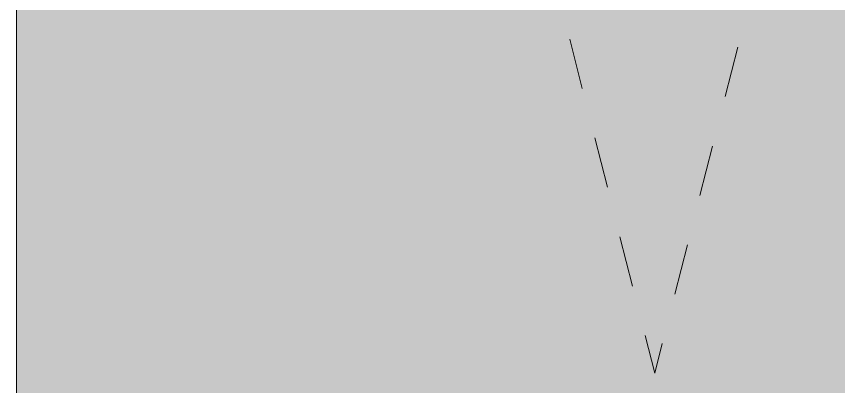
# Model space of a CAD drawing. Header units: metres. Extents: x 3856 to 4207, y -1118 to -691.
# Drawn here: x 3980.457 to 3982.067, y -967.185 to -966.459 of the extents above; entities that cross this region are included whole.
import ezdxf

# ---------------------------------------------------------------- set-up
doc = ezdxf.new("R2010")
doc.units = ezdxf.units.M
doc.linetypes.add('Trazo', pattern=[0.006, 0.003, -0.003])
doc.layers.add('_Hidden Lines_', color=7, linetype='Trazo', lineweight=9)
doc.layers.add('Parking', color=7, linetype='Continuous', lineweight=9)

# ---------------------------------------------------------------- blocks, each defined once
blk = doc.blocks.new('Cour Parqueadero verde - 5_00x2_50 p-V739-IMPLANTACIÓN - KIT COMERCIAL')
at = {"layer": 'Parking'}
blk.add_line((1.2454, -2.5), (1.2454, 2.5), dxfattribs=at)
blk = doc.blocks.new('Cour Parqueadero verde - 5_00x2_50 p-V1047-IMPLANTACIÓN - KIT COMERCIAL')
at = {"layer": 'Parking', "true_color": 0xc1ce84}
h = blk.add_hatch(color=53, dxfattribs=at)
h.paths.add_polyline_path([(1.0454, -2.5), (1.2454, -2.5), (1.2454, -1.5823), (1.1409, -1.4896), (1.0454, -1.3142), (1.0454, -1.7), (0.3054, -1.7), (0.3054, 2.5), (-0.3146, 2.5), (-0.3146, -1.7), (-1.0546, -1.7), (-1.0546, 2.5), (-1.2546, 2.5), (-1.2546, -2.5), (0.3054, -2.5)])
h.paths.add_polyline_path([(1.0454, -1.1105), (1.1731, -0.9916), (1.2454, -0.9815), (1.2454, 1.6849), (1.2011, 1.5697), (1.1072, 1.4703), (1.0738, 1.2211), (1.0454, 1.1989), (1.0454, -0.9916)])
h.paths.add_polyline_path([(1.2454, 1.7017), (1.2454, 1.7657), (1.2267, 1.7505)])
h.paths.add_polyline_path([(1.0492, 2.2364), (1.1485, 2.3679), (1.2454, 2.2854), (1.2454, 2.5), (1.0454, 2.5), (1.0454, 2.2399)])
at = {"layer": '_Hidden Lines_'}
for p in [(-1.2546, 2.5), (0.9459, 1.321)]:
    blk.add_line(p, (-0.0046, -2.42), dxfattribs=at)
at = {"layer": 'Parking'}
blk.add_line((-1.2546, 2.5), (-1.2546, -2.5), dxfattribs=at)

msp = doc.modelspace()

# ---------------------------------------------------------------- block references
at = {"layer": 'Parking'}
for name, p in [('Cour Parqueadero verde - 5_00x2_50 p-V739-IMPLANTACIÓN - KIT COMERCIAL', (3979.2114, -964.7388)), ('Cour Parqueadero verde - 5_00x2_50 p-V1047-IMPLANTACIÓN - KIT COMERCIAL', (3981.7114, -964.7388))]:
    msp.add_blockref(name, p, dxfattribs=at)

doc.saveas('drawing.dxf')
